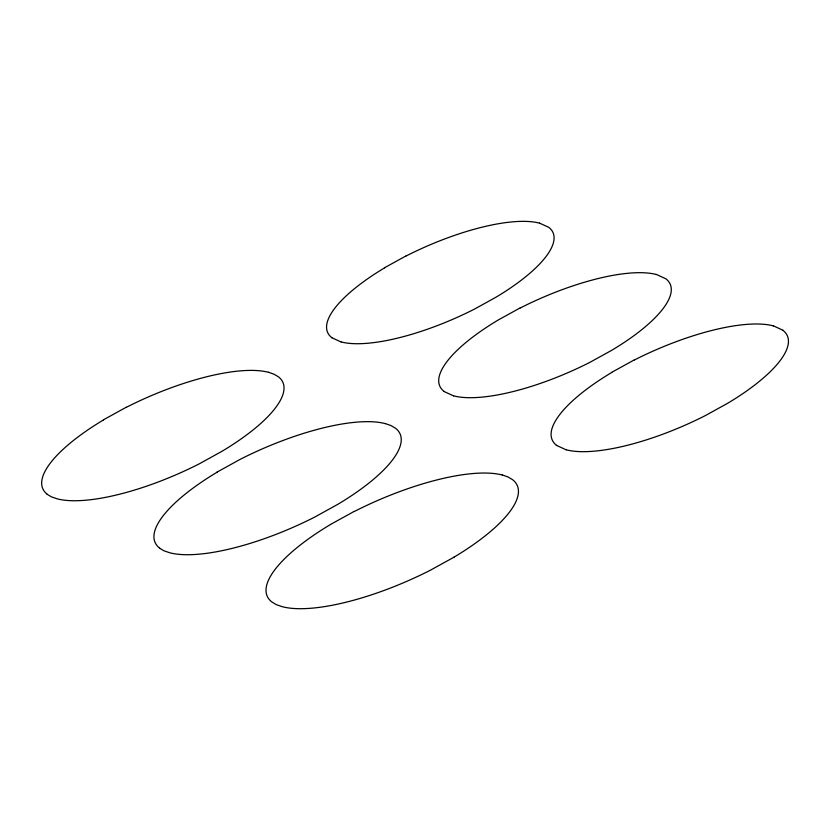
<?xml version="1.0" encoding="UTF-8"?>
<svg xmlns="http://www.w3.org/2000/svg" width="830" height="830" viewBox="0 0 830 830"><rect width="100%" height="100%" fill="white"/><g stroke="black" fill="none" stroke-linecap="round" stroke-linejoin="round"><path stroke-width="1.25" d="M103.449 419.814L126.191 407.271M384.56 267.748L405.912 255.972M216.972 472.146L240.181 459.343A133.796 42.008 -23.9 0 1 385.338 423.642M330.496 524.467L354.171 511.415M611.606 372.4L633.892 360.116M453.969 557.21L430.293 570.262A136.473 42.849 -23.9 0 1 282.242 606.678L276.452 604.697L271.918 602.009A136.473 42.849 -23.9 0 1 330.537 524.477M519.902 308.044L498.083 320.079A125.766 39.487 -23.9 0 0 444.164 391.501M539.51 223.094L548.765 227.337A123.089 38.647 -23.9 0 1 495.894 297.264L474.573 309.05A123.089 38.647 -23.9 0 1 341.026 341.898M656.405 274.45L665.857 278.787A125.766 39.487 -23.9 0 1 611.835 350.239L590.047 362.274A125.766 39.487 -23.9 0 1 453.616 395.837M773.301 325.806L782.949 330.236M340.974 341.929L331.72 337.686M453.554 395.869L444.102 391.532M566.133 449.808L556.474 445.378M268.505 372.245L274.004 374.195L278.361 376.768A131.119 41.168 -23.9 0 1 222.035 451.261L199.325 463.814A131.119 41.168 -23.9 0 1 57.083 498.799L51.512 496.89L47.165 494.317M385.4 423.601L391.013 425.583L395.454 428.218A133.796 42.008 -23.9 0 1 337.986 504.225L314.809 517.038A133.796 42.008 -23.9 0 1 169.662 552.739L163.977 550.798L159.536 548.163M502.295 474.957L508.022 476.98L512.546 479.667A136.473 42.849 -23.9 0 1 453.937 557.2M159.713 548.174A133.796 42.008 -23.9 0 1 217.107 472.197M354.306 511.477A136.473 42.849 -23.9 0 1 502.337 475.051M126.316 407.333A131.119 41.168 -23.9 0 1 268.546 372.328M47.331 494.327A131.119 41.168 -23.9 0 1 103.584 419.876M782.887 330.267A128.442 40.328 -23.9 0 1 727.786 403.204L705.531 415.498A128.442 40.328 -23.9 0 1 566.195 449.777M634.016 360.179A128.442 40.328 -23.9 0 1 773.342 325.889M556.639 445.399A128.442 40.328 -23.9 0 1 611.741 372.463M520.026 308.106A125.766 39.487 -23.9 0 1 656.447 274.533M406.026 256.034A123.089 38.647 -23.9 0 1 539.552 223.166M331.876 337.696A123.089 38.647 -23.9 0 1 384.684 267.8"/></g></svg>
